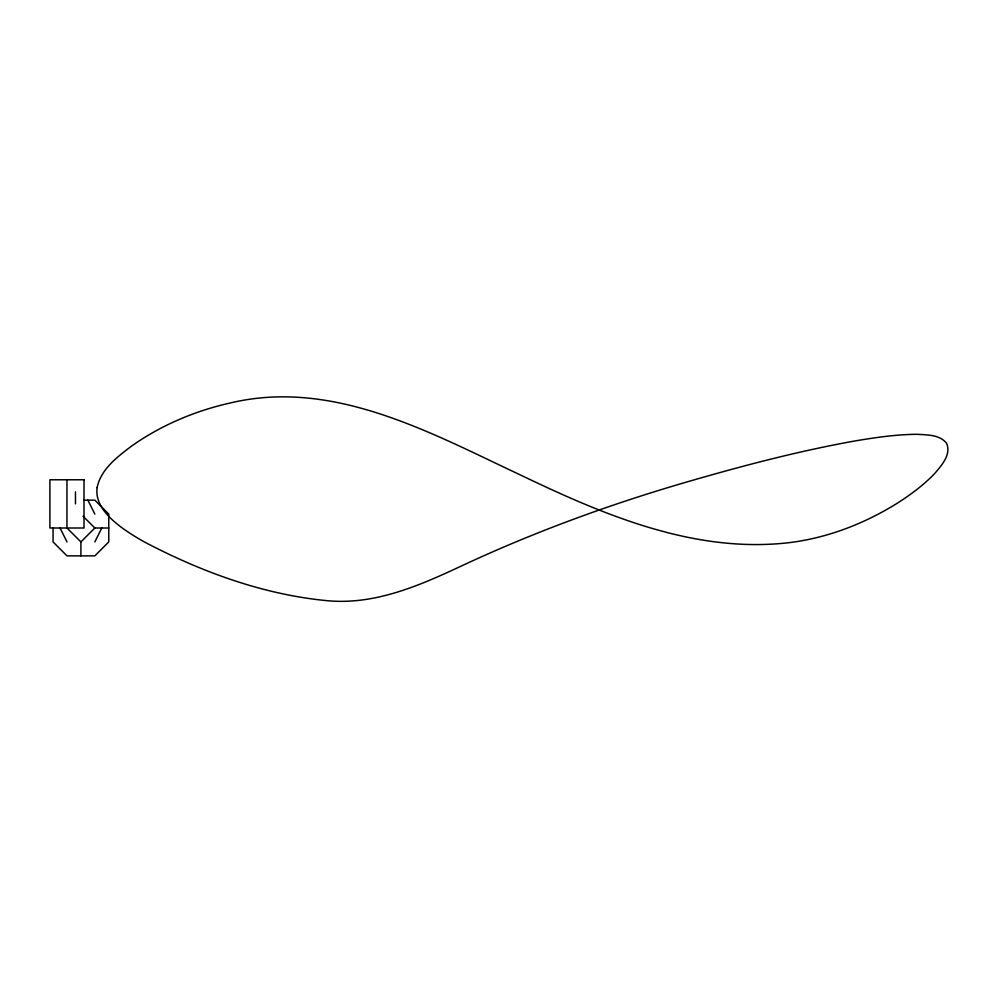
<?xml version="1.0" encoding="UTF-8"?>
<svg xmlns="http://www.w3.org/2000/svg" width="998" height="998" viewBox="0 0 998 998"><rect width="100%" height="100%" fill="white"/><g stroke="black" fill="none" stroke-linecap="round" stroke-linejoin="round"><path stroke-width="1.5" d="M94.847 541.926L101.808 528.004M80.913 555.861L80.913 541.926L94.847 528.004L108.77 528.004M84.007 500.16L94.847 500.16L108.77 514.082L108.77 541.926L94.847 555.861L66.991 555.861L53.069 541.926L53.069 528.004M83.059 516.228L94.847 528.004M66.991 528.004L80.913 541.926M87.874 500.16L94.847 514.082M60.03 528.004L66.991 541.926M75.474 491.827L75.474 503.89M66.953 479.776L66.953 528.004M97.118 487.56C94.822 504.252 108.395 517.413 120.508 526.657A115.643 25.748 20.8 0 0 144.598 542.076C201.534 571.966 263.597 594.771 327.955 600.759C375.984 605.075 421.044 584.89 463.434 565.043C535.914 531.335 611.188 503.903 687.946 481.66C742.911 465.717 798.375 451.121 854.737 440.991C875.358 437.536 896.129 434.429 917.075 434.305C927.167 434.966 939.617 434.517 946.566 443.249C951.506 454.527 941.638 465.28 934.864 473.339C923.936 484.828 911.124 494.322 897.826 502.88C865.116 523.339 828.34 537.71 789.942 542.563C695.618 553.865 604.813 515.405 521.63 475.535C431.498 433.332 333.644 378.404 230.588 402.905C195.221 410.789 161.177 425.173 131.536 446.106C117.365 456.909 100.96 469.048 97.118 487.56M84.007 479.776L49.9 479.776L49.9 528.004L84.007 528.004L84.007 479.776"/></g></svg>
